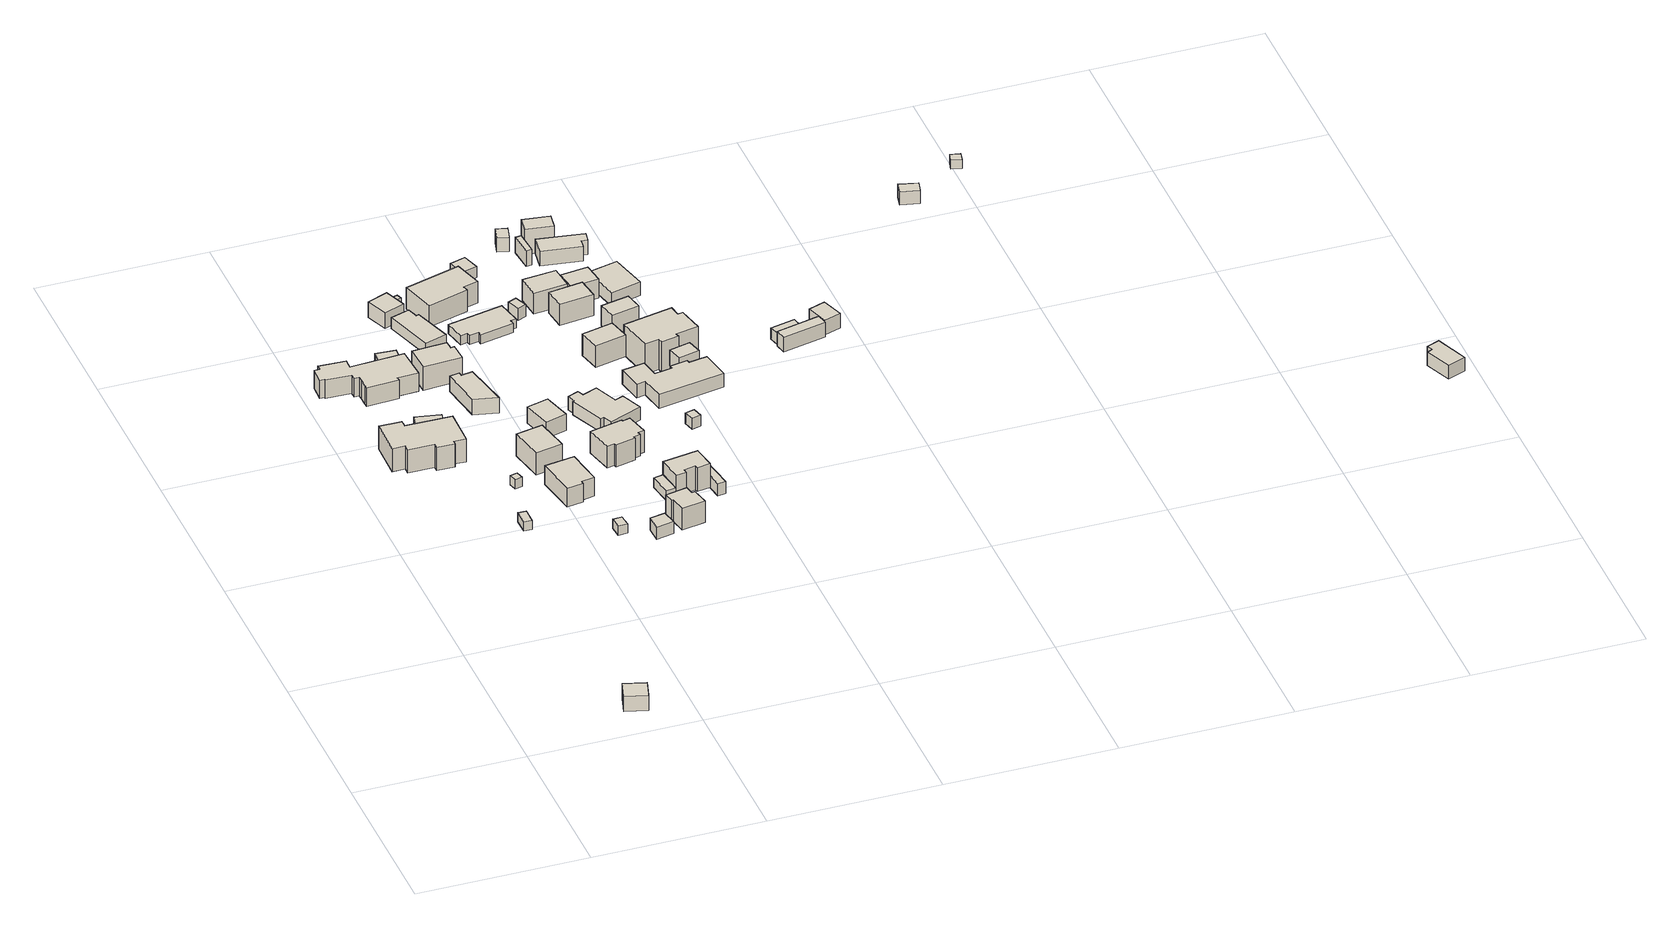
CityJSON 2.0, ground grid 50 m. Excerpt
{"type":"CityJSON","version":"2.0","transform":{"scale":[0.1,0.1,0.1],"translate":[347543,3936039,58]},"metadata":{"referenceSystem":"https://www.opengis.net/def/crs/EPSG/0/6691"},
"CityObjects":{
"building1":{"type":"Building","attributes":{"measuredHeight":5.2,"BuildingIDAttribute.prefecture":"14","BuildingIDAttribute.city":"14151","BuildingDetailAttribute.surveyYear":2015,"BuildingLandSlideRiskAttribute.description":"1","BuildingLandSlideRiskAttribute.areaType":"1"},"geometry":[{"type":"Solid","lod":"1","boundaries":[[[[0,1,2,3]],[[2,4,5,3]],[[1,6,4,2]],[[0,7,6,1]],[[3,5,7,0]],[[4,6,7,5]]]]}]},
"building2":{"type":"Building","attributes":{"usage":"411","measuredHeight":9.9,"storeysAboveGround":2,"BuildingIDAttribute.prefecture":"14","BuildingIDAttribute.city":"14151","BuildingDetailAttribute.totalFloorArea":397.51,"BuildingDetailAttribute.buildingFootprintArea":198.75,"BuildingDetailAttribute.buildingStructureType":"601","BuildingDetailAttribute.buildingStructureOrgType":"1","BuildingDetailAttribute.orgUsage":"10","BuildingDetailAttribute.surveyYear":2015},"geometry":[{"type":"Solid","lod":"1","boundaries":[[[[8,9,10,11,12,13,14,15,16,17,18,19]],[[18,20,21,19]],[[17,22,20,18]],[[16,23,22,17]],[[15,24,23,16]],[[14,25,24,15]],[[13,26,25,14]],[[12,27,26,13]],[[11,28,27,12]],[[10,29,28,11]],[[9,30,29,10]],[[8,31,30,9]],[[19,21,31,8]],[[20,22,23,24,25,26,27,28,29,30,31,21]]]]}]},
"building3":{"type":"Building","attributes":{"BuildingIDAttribute.prefecture":"14","BuildingIDAttribute.city":"14151","BuildingDetailAttribute.surveyYear":2015},"geometry":[{"type":"Solid","lod":"1","boundaries":[[[[32,33,34,35]],[[34,36,37,35]],[[33,38,36,34]],[[32,39,38,33]],[[35,37,39,32]],[[36,38,39,37]]]]}]},
"building4":{"type":"Building","attributes":{"usage":"411","measuredHeight":8.5,"storeysAboveGround":2,"BuildingIDAttribute.prefecture":"14","BuildingIDAttribute.city":"14151","BuildingDetailAttribute.totalFloorArea":384.78,"BuildingDetailAttribute.buildingFootprintArea":192.39,"BuildingDetailAttribute.buildingStructureType":"601","BuildingDetailAttribute.buildingStructureOrgType":"1","BuildingDetailAttribute.orgUsage":"10","BuildingDetailAttribute.surveyYear":2015},"geometry":[{"type":"Solid","lod":"1","boundaries":[[[[40,41,42,43,44,45,46,47,48,49,50,51,52,53,54,55,56,57]],[[56,58,59,57]],[[55,60,58,56]],[[54,61,60,55]],[[53,62,61,54]],[[52,63,62,53]],[[51,64,63,52]],[[50,65,64,51]],[[49,66,65,50]],[[48,67,66,49]],[[47,68,67,48]],[[46,69,68,47]],[[45,70,69,46]],[[44,71,70,45]],[[43,72,71,44]],[[42,73,72,43]],[[41,74,73,42]],[[40,75,74,41]],[[57,59,75,40]],[[58,60,61,62,63,64,65,66,67,68,69,70,71,72,73,74,75,59]]]]}]},
"building5":{"type":"Building","attributes":{"usage":"411","measuredHeight":4.8,"storeysAboveGround":1,"BuildingIDAttribute.prefecture":"14","BuildingIDAttribute.city":"14151","BuildingDetailAttribute.totalFloorArea":40.62,"BuildingDetailAttribute.buildingFootprintArea":40.62,"BuildingDetailAttribute.buildingStructureType":"601","BuildingDetailAttribute.buildingStructureOrgType":"1","BuildingDetailAttribute.orgUsage":"10","BuildingDetailAttribute.surveyYear":2015},"geometry":[{"type":"Solid","lod":"1","boundaries":[[[[76,77,78,79]],[[78,80,81,79]],[[77,82,80,78]],[[76,83,82,77]],[[79,81,83,76]],[[80,82,83,81]]]]}]},
"building6":{"type":"Building","attributes":{"BuildingIDAttribute.prefecture":"14","BuildingIDAttribute.city":"14151","BuildingDetailAttribute.surveyYear":2015},"geometry":[{"type":"Solid","lod":"1","boundaries":[[[[84,85,86,87]],[[86,88,89,87]],[[85,90,88,86]],[[84,91,90,85]],[[87,89,91,84]],[[88,90,91,89]]]]}]},
"building7":{"type":"Building","attributes":{"measuredHeight":4.9,"BuildingIDAttribute.prefecture":"14","BuildingIDAttribute.city":"14151","BuildingDetailAttribute.surveyYear":2015},"geometry":[{"type":"Solid","lod":"1","boundaries":[[[[92,93,94,95]],[[94,96,97,95]],[[93,98,96,94]],[[92,99,98,93]],[[95,97,99,92]],[[96,98,99,97]]]]}]},
"building8":{"type":"Building","attributes":{"BuildingIDAttribute.prefecture":"14","BuildingIDAttribute.city":"14151","BuildingDetailAttribute.surveyYear":2015,"BuildingLandSlideRiskAttribute.description":"1","BuildingLandSlideRiskAttribute.areaType":"1"},"geometry":[{"type":"Solid","lod":"1","boundaries":[[[[100,101,102,103]],[[102,104,105,103]],[[101,106,104,102]],[[100,107,106,101]],[[103,105,107,100]],[[104,106,107,105]]]]}]},
"building9":{"type":"Building","attributes":{"usage":"411","measuredHeight":6.9,"storeysAboveGround":2,"BuildingIDAttribute.prefecture":"14","BuildingIDAttribute.city":"14151","BuildingDetailAttribute.totalFloorArea":176.5,"BuildingDetailAttribute.buildingFootprintArea":88.25,"BuildingDetailAttribute.buildingStructureType":"601","BuildingDetailAttribute.buildingStructureOrgType":"1","BuildingDetailAttribute.orgUsage":"10","BuildingDetailAttribute.surveyYear":2015,"BuildingLandSlideRiskAttribute.description":"1","BuildingLandSlideRiskAttribute.areaType":"1"},"geometry":[{"type":"Solid","lod":"1","boundaries":[[[[108,109,110,111,112,113]],[[112,114,115,113]],[[111,116,114,112]],[[110,117,116,111]],[[109,118,117,110]],[[108,119,118,109]],[[113,115,119,108]],[[114,116,117,118,119,115]]]]}]},
"building10":{"type":"Building","attributes":{"usage":"411","measuredHeight":8.3,"storeysAboveGround":2,"BuildingIDAttribute.prefecture":"14","BuildingIDAttribute.city":"14151","BuildingDetailAttribute.totalFloorArea":160.67,"BuildingDetailAttribute.buildingFootprintArea":80.33,"BuildingDetailAttribute.buildingStructureType":"610","BuildingDetailAttribute.buildingStructureOrgType":"2","BuildingDetailAttribute.orgUsage":"10","BuildingDetailAttribute.surveyYear":2015},"geometry":[{"type":"Solid","lod":"1","boundaries":[[[[120,121,122,123]],[[122,124,125,123]],[[121,126,124,122]],[[120,127,126,121]],[[123,125,127,120]],[[124,126,127,125]]]]}]},
"building11":{"type":"Building","attributes":{"usage":"411","measuredHeight":8.8,"storeysAboveGround":2,"BuildingIDAttribute.prefecture":"14","BuildingIDAttribute.city":"14151","BuildingDetailAttribute.totalFloorArea":149.42,"BuildingDetailAttribute.buildingFootprintArea":74.71,"BuildingDetailAttribute.buildingStructureType":"601","BuildingDetailAttribute.buildingStructureOrgType":"1","BuildingDetailAttribute.orgUsage":"10","BuildingDetailAttribute.surveyYear":2015},"geometry":[{"type":"Solid","lod":"1","boundaries":[[[[128,129,130,131,132,133]],[[132,134,135,133]],[[131,136,134,132]],[[130,137,136,131]],[[129,138,137,130]],[[128,139,138,129]],[[133,135,139,128]],[[134,136,137,138,139,135]]]]}]},
"building12":{"type":"Building","attributes":{"usage":"411","measuredHeight":5.6,"storeysAboveGround":1,"BuildingIDAttribute.prefecture":"14","BuildingIDAttribute.city":"14151","BuildingDetailAttribute.totalFloorArea":71.62,"BuildingDetailAttribute.buildingFootprintArea":71.62,"BuildingDetailAttribute.buildingStructureType":"601","BuildingDetailAttribute.buildingStructureOrgType":"1","BuildingDetailAttribute.orgUsage":"10","BuildingDetailAttribute.surveyYear":2015},"geometry":[{"type":"Solid","lod":"1","boundaries":[[[[140,141,142,143,144,145]],[[144,146,147,145]],[[143,148,146,144]],[[142,149,148,143]],[[141,150,149,142]],[[140,151,150,141]],[[145,147,151,140]],[[146,148,149,150,151,147]]]]}]},
"building13":{"type":"Building","attributes":{"measuredHeight":4.6,"BuildingIDAttribute.prefecture":"14","BuildingIDAttribute.city":"14151","BuildingDetailAttribute.surveyYear":2015,"BuildingLandSlideRiskAttribute.description":"1","BuildingLandSlideRiskAttribute.areaType":"1"},"geometry":[{"type":"Solid","lod":"1","boundaries":[[[[152,153,154,155]],[[154,156,157,155]],[[153,158,156,154]],[[152,159,158,153]],[[155,157,159,152]],[[156,158,159,157]]]]}]},
"building14":{"type":"Building","attributes":{"usage":"411","measuredHeight":5.7,"storeysAboveGround":1,"BuildingIDAttribute.prefecture":"14","BuildingIDAttribute.city":"14151","BuildingDetailAttribute.totalFloorArea":45.18,"BuildingDetailAttribute.buildingFootprintArea":45.18,"BuildingDetailAttribute.buildingStructureType":"601","BuildingDetailAttribute.buildingStructureOrgType":"1","BuildingDetailAttribute.orgUsage":"10","BuildingDetailAttribute.surveyYear":2015,"BuildingRiverFloodingRiskAttribute.description":"1","BuildingRiverFloodingRiskAttribute.rankOrg":"1","BuildingRiverFloodingRiskAttribute.depth":0.09,"BuildingRiverFloodingRiskAttribute.adminType":"2","BuildingRiverFloodingRiskAttribute.scale":"2","BuildingRiverFloodingRiskAttribute.duration":0.25},"geometry":[{"type":"Solid","lod":"1","boundaries":[[[[160,161,162,163]],[[162,164,165,163]],[[161,166,164,162]],[[160,167,166,161]],[[163,165,167,160]],[[164,166,167,165]]]]}]},
"building15":{"type":"Building","attributes":{"usage":"411","measuredHeight":4.4,"storeysAboveGround":1,"BuildingIDAttribute.prefecture":"14","BuildingIDAttribute.city":"14151","BuildingDetailAttribute.totalFloorArea":100.39,"BuildingDetailAttribute.buildingFootprintArea":100.39,"BuildingDetailAttribute.buildingStructureType":"601","BuildingDetailAttribute.buildingStructureOrgType":"1","BuildingDetailAttribute.orgUsage":"10","BuildingDetailAttribute.surveyYear":2015,"BuildingRiverFloodingRiskAttribute.description":"1","BuildingRiverFloodingRiskAttribute.rankOrg":"1","BuildingRiverFloodingRiskAttribute.depth":0.37,"BuildingRiverFloodingRiskAttribute.adminType":"2","BuildingRiverFloodingRiskAttribute.scale":"2","BuildingRiverFloodingRiskAttribute.duration":0.25},"geometry":[{"type":"Solid","lod":"1","boundaries":[[[[168,169,170,171,172,173]],[[172,174,175,173]],[[171,176,174,172]],[[170,177,176,171]],[[169,178,177,170]],[[168,179,178,169]],[[173,175,179,168]],[[174,176,177,178,179,175]]]]}]},
"building16":{"type":"Building","attributes":{"usage":"411","measuredHeight":5.8,"storeysAboveGround":1,"BuildingIDAttribute.prefecture":"14","BuildingIDAttribute.city":"14151","BuildingDetailAttribute.totalFloorArea":58.7,"BuildingDetailAttribute.buildingFootprintArea":58.7,"BuildingDetailAttribute.buildingStructureType":"601","BuildingDetailAttribute.buildingStructureOrgType":"1","BuildingDetailAttribute.orgUsage":"10","BuildingDetailAttribute.surveyYear":2015},"geometry":[{"type":"Solid","lod":"1","boundaries":[[[[180,181,182,183]],[[182,184,185,183]],[[181,186,184,182]],[[180,187,186,181]],[[183,185,187,180]],[[184,186,187,185]]]]}]},
"building17":{"type":"Building","attributes":{"measuredHeight":3.8,"BuildingIDAttribute.prefecture":"14","BuildingIDAttribute.city":"14151","BuildingDetailAttribute.surveyYear":2015,"BuildingRiverFloodingRiskAttribute.description":"1","BuildingRiverFloodingRiskAttribute.rankOrg":"2","BuildingRiverFloodingRiskAttribute.depth":0.57,"BuildingRiverFloodingRiskAttribute.adminType":"2","BuildingRiverFloodingRiskAttribute.scale":"2","BuildingRiverFloodingRiskAttribute.duration":3.58},"geometry":[{"type":"Solid","lod":"1","boundaries":[[[[188,189,190,191]],[[190,192,193,191]],[[189,194,192,190]],[[188,195,194,189]],[[191,193,195,188]],[[192,194,195,193]]]]}]},
"building18":{"type":"Building","attributes":{"usage":"411","measuredHeight":8.1,"storeysAboveGround":1,"BuildingIDAttribute.prefecture":"14","BuildingIDAttribute.city":"14151","BuildingDetailAttribute.totalFloorArea":54.54,"BuildingDetailAttribute.buildingFootprintArea":54.54,"BuildingDetailAttribute.buildingStructureType":"601","BuildingDetailAttribute.buildingStructureOrgType":"1","BuildingDetailAttribute.orgUsage":"10","BuildingDetailAttribute.surveyYear":2015,"BuildingLandSlideRiskAttribute.description":"1","BuildingLandSlideRiskAttribute.areaType":"1"},"geometry":[{"type":"Solid","lod":"1","boundaries":[[[[196,197,198,199,200,201,202,203]],[[202,204,205,203]],[[201,206,204,202]],[[200,207,206,201]],[[199,208,207,200]],[[198,209,208,199]],[[197,210,209,198]],[[196,211,210,197]],[[203,205,211,196]],[[204,206,207,208,209,210,211,205]]]]}]},
"building19":{"type":"Building","attributes":{"measuredHeight":3.5,"BuildingIDAttribute.prefecture":"14","BuildingIDAttribute.city":"14151","BuildingDetailAttribute.surveyYear":2015,"BuildingLandSlideRiskAttribute.description":"1","BuildingLandSlideRiskAttribute.areaType":"1"},"geometry":[{"type":"Solid","lod":"1","boundaries":[[[[212,213,214,215]],[[214,216,217,215]],[[213,218,216,214]],[[212,219,218,213]],[[215,217,219,212]],[[216,218,219,217]]]]}]},
"building20":{"type":"Building","attributes":{"usage":"411","measuredHeight":8.1,"storeysAboveGround":2,"BuildingIDAttribute.prefecture":"14","BuildingIDAttribute.city":"14151","BuildingDetailAttribute.totalFloorArea":176.74,"BuildingDetailAttribute.buildingFootprintArea":88.37,"BuildingDetailAttribute.buildingStructureType":"601","BuildingDetailAttribute.buildingStructureOrgType":"1","BuildingDetailAttribute.orgUsage":"10","BuildingDetailAttribute.surveyYear":2015,"BuildingLandSlideRiskAttribute.description":"1","BuildingLandSlideRiskAttribute.areaType":"1"},"geometry":[{"type":"Solid","lod":"1","boundaries":[[[[220,221,222,223,224,225,226,227,228,229,230,231]],[[230,232,233,231]],[[229,234,232,230]],[[228,235,234,229]],[[227,236,235,228]],[[226,237,236,227]],[[225,238,237,226]],[[224,239,238,225]],[[223,240,239,224]],[[222,241,240,223]],[[221,242,241,222]],[[220,243,242,221]],[[231,233,243,220]],[[232,234,235,236,237,238,239,240,241,242,243,233]]]]}]},
"building21":{"type":"Building","attributes":{"usage":"411","measuredHeight":9,"storeysAboveGround":2,"BuildingIDAttribute.prefecture":"14","BuildingIDAttribute.city":"14151","BuildingDetailAttribute.totalFloorArea":122.44,"BuildingDetailAttribute.buildingFootprintArea":61.22,"BuildingDetailAttribute.buildingStructureType":"601","BuildingDetailAttribute.buildingStructureOrgType":"1","BuildingDetailAttribute.orgUsage":"10","BuildingDetailAttribute.surveyYear":2015,"BuildingLandSlideRiskAttribute.description":"1","BuildingLandSlideRiskAttribute.areaType":"1"},"geometry":[{"type":"Solid","lod":"1","boundaries":[[[[244,245,246,247,248,249,250,251,252,253,254]],[[253,255,256,254]],[[252,257,255,253]],[[251,258,257,252]],[[250,259,258,251]],[[249,260,259,250]],[[248,261,260,249]],[[247,262,261,248]],[[246,263,262,247]],[[245,264,263,246]],[[244,265,264,245]],[[254,256,265,244]],[[255,257,258,259,260,261,262,263,264,265,256]]]]}]},
"building22":{"type":"Building","attributes":{"usage":"411","measuredHeight":8.9,"storeysAboveGround":2,"BuildingIDAttribute.prefecture":"14","BuildingIDAttribute.city":"14151","BuildingDetailAttribute.totalFloorArea":288.72,"BuildingDetailAttribute.buildingFootprintArea":144.36,"BuildingDetailAttribute.buildingStructureType":"601","BuildingDetailAttribute.buildingStructureOrgType":"1","BuildingDetailAttribute.orgUsage":"10","BuildingDetailAttribute.surveyYear":2015,"BuildingRiverFloodingRiskAttribute.description":"1","BuildingRiverFloodingRiskAttribute.rankOrg":"1","BuildingRiverFloodingRiskAttribute.depth":0.36,"BuildingRiverFloodingRiskAttribute.adminType":"2","BuildingRiverFloodingRiskAttribute.scale":"2","BuildingRiverFloodingRiskAttribute.duration":0.25},"geometry":[{"type":"Solid","lod":"1","boundaries":[[[[266,267,268,269,270,271]],[[270,272,273,271]],[[269,274,272,270]],[[268,275,274,269]],[[267,276,275,268]],[[266,277,276,267]],[[271,273,277,266]],[[272,274,275,276,277,273]]]]}]},
"building23":{"type":"Building","attributes":{"usage":"411","storeysAboveGround":1,"BuildingIDAttribute.prefecture":"14","BuildingIDAttribute.city":"14151","BuildingDetailAttribute.totalFloorArea":133.92,"BuildingDetailAttribute.buildingFootprintArea":133.92,"BuildingDetailAttribute.buildingStructureType":"601","BuildingDetailAttribute.buildingStructureOrgType":"1","BuildingDetailAttribute.orgUsage":"10","BuildingDetailAttribute.surveyYear":2015,"BuildingRiverFloodingRiskAttribute.description":"1","BuildingRiverFloodingRiskAttribute.rankOrg":"2","BuildingRiverFloodingRiskAttribute.depth":1.11,"BuildingRiverFloodingRiskAttribute.adminType":"2","BuildingRiverFloodingRiskAttribute.scale":"2","BuildingRiverFloodingRiskAttribute.duration":3.92},"geometry":[{"type":"Solid","lod":"1","boundaries":[[[[278,279,280,281,282,283,284,285,286,287]],[[286,288,289,287]],[[285,290,288,286]],[[284,291,290,285]],[[283,292,291,284]],[[282,293,292,283]],[[281,294,293,282]],[[280,295,294,281]],[[279,296,295,280]],[[278,297,296,279]],[[287,289,297,278]],[[288,290,291,292,293,294,295,296,297,289]]]]}]},
"building24":{"type":"Building","attributes":{"usage":"411","measuredHeight":5.9,"storeysAboveGround":1,"BuildingIDAttribute.prefecture":"14","BuildingIDAttribute.city":"14151","BuildingDetailAttribute.totalFloorArea":151.54,"BuildingDetailAttribute.buildingFootprintArea":151.54,"BuildingDetailAttribute.buildingStructureType":"601","BuildingDetailAttribute.buildingStructureOrgType":"1","BuildingDetailAttribute.orgUsage":"10","BuildingDetailAttribute.surveyYear":2015,"BuildingRiverFloodingRiskAttribute.description":"1","BuildingRiverFloodingRiskAttribute.rankOrg":"1","BuildingRiverFloodingRiskAttribute.adminType":"2","BuildingRiverFloodingRiskAttribute.scale":"1","BuildingLandSlideRiskAttribute.description":"1","BuildingLandSlideRiskAttribute.areaType":"1"},"geometry":[{"type":"Solid","lod":"1","boundaries":[[[[298,299,300,301,302,303,304,305,306,307,308,309]],[[308,310,311,309]],[[307,312,310,308]],[[306,313,312,307]],[[305,314,313,306]],[[304,315,314,305]],[[303,316,315,304]],[[302,317,316,303]],[[301,318,317,302]],[[300,319,318,301]],[[299,320,319,300]],[[298,321,320,299]],[[309,311,321,298]],[[310,312,313,314,315,316,317,318,319,320,321,311]]]]}]},
"building25":{"type":"Building","attributes":{"usage":"411","measuredHeight":7,"storeysAboveGround":2,"BuildingIDAttribute.prefecture":"14","BuildingIDAttribute.city":"14151","BuildingDetailAttribute.totalFloorArea":43.26,"BuildingDetailAttribute.buildingFootprintArea":21.63,"BuildingDetailAttribute.buildingStructureType":"601","BuildingDetailAttribute.buildingStructureOrgType":"1","BuildingDetailAttribute.orgUsage":"10","BuildingDetailAttribute.surveyYear":2015,"BuildingRiverFloodingRiskAttribute.description":"1","BuildingRiverFloodingRiskAttribute.rankOrg":"1","BuildingRiverFloodingRiskAttribute.adminType":"2","BuildingRiverFloodingRiskAttribute.scale":"1","BuildingLandSlideRiskAttribute.description":"1","BuildingLandSlideRiskAttribute.areaType":"1"},"geometry":[{"type":"Solid","lod":"1","boundaries":[[[[322,323,324,325,326]],[[325,327,328,326]],[[324,329,327,325]],[[323,330,329,324]],[[322,331,330,323]],[[326,328,331,322]],[[327,329,330,331,328]]]]}]},
"building26":{"type":"Building","attributes":{"measuredHeight":4.5,"BuildingIDAttribute.prefecture":"14","BuildingIDAttribute.city":"14151","BuildingDetailAttribute.surveyYear":2015,"BuildingRiverFloodingRiskAttribute.description":"1","BuildingRiverFloodingRiskAttribute.rankOrg":"2","BuildingRiverFloodingRiskAttribute.depth":1,"BuildingRiverFloodingRiskAttribute.adminType":"2","BuildingRiverFloodingRiskAttribute.scale":"2","BuildingRiverFloodingRiskAttribute.duration":3.92},"geometry":[{"type":"Solid","lod":"1","boundaries":[[[[332,333,334,335]],[[334,336,337,335]],[[333,338,336,334]],[[332,339,338,333]],[[335,337,339,332]],[[336,338,339,337]]]]}]},
"building27":{"type":"Building","attributes":{"measuredHeight":4.3,"BuildingIDAttribute.prefecture":"14","BuildingIDAttribute.city":"14151","BuildingDetailAttribute.surveyYear":2015,"BuildingRiverFloodingRiskAttribute.description":"1","BuildingRiverFloodingRiskAttribute.rankOrg":"1","BuildingRiverFloodingRiskAttribute.adminType":"2","BuildingRiverFloodingRiskAttribute.scale":"1","BuildingRiverFloodingRiskAttribute.depth":1.52,"BuildingRiverFloodingRiskAttribute.duration":4.17},"geometry":[{"type":"Solid","lod":"1","boundaries":[[[[340,341,342,343]],[[342,344,345,343]],[[341,346,344,342]],[[340,347,346,341]],[[343,345,347,340]],[[344,346,347,345]]]]}]},
"building28":{"type":"Building","attributes":{"measuredHeight":8,"BuildingIDAttribute.prefecture":"14","BuildingIDAttribute.city":"14151","BuildingDetailAttribute.surveyYear":2015,"BuildingRiverFloodingRiskAttribute.description":"1","BuildingRiverFloodingRiskAttribute.rankOrg":"1","BuildingRiverFloodingRiskAttribute.adminType":"2","BuildingRiverFloodingRiskAttribute.scale":"1","BuildingLandSlideRiskAttribute.description":"1","BuildingLandSlideRiskAttribute.areaType":"1"},"geometry":[{"type":"Solid","lod":"1","boundaries":[[[[348,349,350,351]],[[350,352,353,351]],[[349,354,352,350]],[[348,355,354,349]],[[351,353,355,348]],[[352,354,355,353]]]]}]},
"building29":{"type":"Building","attributes":{"usage":"411","measuredHeight":8.4,"storeysAboveGround":2,"BuildingIDAttribute.prefecture":"14","BuildingIDAttribute.city":"14151","BuildingDetailAttribute.totalFloorArea":106.62,"BuildingDetailAttribute.buildingFootprintArea":53.31,"BuildingDetailAttribute.buildingStructureType":"601","BuildingDetailAttribute.buildingStructureOrgType":"1","BuildingDetailAttribute.orgUsage":"10","BuildingDetailAttribute.surveyYear":2015,"BuildingRiverFloodingRiskAttribute.description":"1","BuildingRiverFloodingRiskAttribute.rankOrg":"1","BuildingRiverFloodingRiskAttribute.depth":0.05,"BuildingRiverFloodingRiskAttribute.adminType":"2","BuildingRiverFloodingRiskAttribute.scale":"2"},"geometry":[{"type":"Solid","lod":"1","boundaries":[[[[356,357,358,359]],[[358,360,361,359]],[[357,362,360,358]],[[356,363,362,357]],[[359,361,363,356]],[[360,362,363,361]]]]}]},
"building30":{"type":"Building","attributes":{"usage":"441","measuredHeight":7.4,"storeysAboveGround":2,"BuildingIDAttribute.prefecture":"14","BuildingIDAttribute.city":"14151","BuildingDetailAttribute.totalFloorArea":120.07,"BuildingDetailAttribute.buildingFootprintArea":60.03,"BuildingDetailAttribute.buildingStructureType":"610","BuildingDetailAttribute.buildingStructureOrgType":"2","BuildingDetailAttribute.orgUsage":"172","BuildingDetailAttribute.surveyYear":2015,"BuildingRiverFloodingRiskAttribute.description":"1","BuildingRiverFloodingRiskAttribute.rankOrg":"2","BuildingRiverFloodingRiskAttribute.depth":1.65,"BuildingRiverFloodingRiskAttribute.adminType":"2","BuildingRiverFloodingRiskAttribute.scale":"2","BuildingRiverFloodingRiskAttribute.duration":3.92},"geometry":[{"type":"Solid","lod":"1","boundaries":[[[[364,365,366,367]],[[366,368,369,367]],[[365,370,368,366]],[[364,371,370,365]],[[367,369,371,364]],[[368,370,371,369]]]]}]},
"building31":{"type":"Building","attributes":{"usage":"411","measuredHeight":6.7,"storeysAboveGround":1,"BuildingIDAttribute.prefecture":"14","BuildingIDAttribute.city":"14151","BuildingDetailAttribute.totalFloorArea":193.97,"BuildingDetailAttribute.buildingFootprintArea":193.97,"BuildingDetailAttribute.buildingStructureType":"601","BuildingDetailAttribute.buildingStructureOrgType":"1","BuildingDetailAttribute.orgUsage":"10","BuildingDetailAttribute.surveyYear":2015,"BuildingRiverFloodingRiskAttribute.description":"1","BuildingRiverFloodingRiskAttribute.rankOrg":"1","BuildingRiverFloodingRiskAttribute.adminType":"2","BuildingRiverFloodingRiskAttribute.scale":"1","BuildingRiverFloodingRiskAttribute.duration":0.167,"BuildingLandSlideRiskAttribute.description":"1","BuildingLandSlideRiskAttribute.areaType":"1"},"geometry":[{"type":"Solid","lod":"1","boundaries":[[[[372,373,374,375,376,377,378,379,380,381,382,383]],[[382,384,385,383]],[[381,386,384,382]],[[380,387,386,381]],[[379,388,387,380]],[[378,389,388,379]],[[377,390,389,378]],[[376,391,390,377]],[[375,392,391,376]],[[374,393,392,375]],[[373,394,393,374]],[[372,395,394,373]],[[383,385,395,372]],[[384,386,387,388,389,390,391,392,393,394,395,385]]]]}]},
"building32":{"type":"Building","attributes":{"usage":"441","measuredHeight":7.3,"storeysAboveGround":2,"BuildingIDAttribute.prefecture":"14","BuildingIDAttribute.city":"14151","BuildingDetailAttribute.totalFloorArea":126.75,"BuildingDetailAttribute.buildingFootprintArea":63.38,"BuildingDetailAttribute.buildingStructureType":"610","BuildingDetailAttribute.buildingStructureOrgType":"2","BuildingDetailAttribute.orgUsage":"172","BuildingDetailAttribute.surveyYear":2015,"BuildingRiverFloodingRiskAttribute.description":"1","BuildingRiverFloodingRiskAttribute.rankOrg":"2","BuildingRiverFloodingRiskAttribute.depth":1.3,"BuildingRiverFloodingRiskAttribute.adminType":"2","BuildingRiverFloodingRiskAttribute.scale":"2","BuildingRiverFloodingRiskAttribute.duration":3.92},"geometry":[{"type":"Solid","lod":"1","boundaries":[[[[396,397,398,399]],[[398,400,401,399]],[[397,402,400,398]],[[396,403,402,397]],[[399,401,403,396]],[[400,402,403,401]]]]}]},
"building33":{"type":"Building","attributes":{"measuredHeight":6.6,"BuildingIDAttribute.prefecture":"14","BuildingIDAttribute.city":"14151","BuildingDetailAttribute.surveyYear":2015,"BuildingRiverFloodingRiskAttribute.description":"1","BuildingRiverFloodingRiskAttribute.rankOrg":"1","BuildingRiverFloodingRiskAttribute.adminType":"2","BuildingRiverFloodingRiskAttribute.scale":"1","BuildingRiverFloodingRiskAttribute.depth":3.26,"BuildingRiverFloodingRiskAttribute.duration":4.17},"geometry":[{"type":"Solid","lod":"1","boundaries":[[[[404,405,406,407]],[[406,408,409,407]],[[405,410,408,406]],[[404,411,410,405]],[[407,409,411,404]],[[408,410,411,409]]]]}]},
"building34":{"type":"Building","attributes":{"measuredHeight":5.5,"BuildingIDAttribute.prefecture":"14","BuildingIDAttribute.city":"14151","BuildingDetailAttribute.surveyYear":2015,"BuildingRiverFloodingRiskAttribute.description":"1","BuildingRiverFloodingRiskAttribute.rankOrg":"1","BuildingRiverFloodingRiskAttribute.adminType":"2","BuildingRiverFloodingRiskAttribute.scale":"1","BuildingRiverFloodingRiskAttribute.depth":2,"BuildingRiverFloodingRiskAttribute.duration":4.17},"geometry":[{"type":"Solid","lod":"1","boundaries":[[[[412,413,414,415]],[[414,416,417,415]],[[413,418,416,414]],[[412,419,418,413]],[[415,417,419,412]],[[416,418,419,417]]]]}]},
"building35":{"type":"Building","attributes":{"usage":"441","measuredHeight":6.8,"storeysAboveGround":2,"BuildingIDAttribute.prefecture":"14","BuildingIDAttribute.city":"14151","BuildingDetailAttribute.totalFloorArea":99.11,"BuildingDetailAttribute.buildingFootprintArea":49.55,"BuildingDetailAttribute.buildingStructureType":"610","BuildingDetailAttribute.buildingStructureOrgType":"2","BuildingDetailAttribute.orgUsage":"172","BuildingDetailAttribute.surveyYear":2015,"BuildingRiverFloodingRiskAttribute.description":"1","BuildingRiverFloodingRiskAttribute.rankOrg":"1","BuildingRiverFloodingRiskAttribute.adminType":"2","BuildingRiverFloodingRiskAttribute.scale":"1","BuildingRiverFloodingRiskAttribute.depth":1.82,"BuildingRiverFloodingRiskAttribute.duration":3.92},"geometry":[{"type":"Solid","lod":"1","boundaries":[[[[420,421,422,423]],[[422,424,425,423]],[[421,426,424,422]],[[420,427,426,421]],[[423,425,427,420]],[[424,426,427,425]]]]}]},
"building36":{"type":"Building","attributes":{"usage":"441","measuredHeight":7,"storeysAboveGround":2,"BuildingIDAttribute.prefecture":"14","BuildingIDAttribute.city":"14151","BuildingDetailAttribute.totalFloorArea":75.77,"BuildingDetailAttribute.buildingFootprintArea":37.88,"BuildingDetailAttribute.buildingStructureType":"601","BuildingDetailAttribute.buildingStructureOrgType":"1","BuildingDetailAttribute.orgUsage":"172","BuildingDetailAttribute.surveyYear":2015,"BuildingRiverFloodingRiskAttribute.description":"1","BuildingRiverFloodingRiskAttribute.rankOrg":"1","BuildingRiverFloodingRiskAttribute.adminType":"2","BuildingRiverFloodingRiskAttribute.scale":"1","BuildingRiverFloodingRiskAttribute.depth":1.14},"geometry":[{"type":"Solid","lod":"1","boundaries":[[[[428,429,430,431]],[[430,432,433,431]],[[429,434,432,430]],[[428,435,434,429]],[[431,433,435,428]],[[432,434,435,433]]]]}]},
"building37":{"type":"Building","attributes":{"usage":"411","measuredHeight":11.5,"storeysAboveGround":2,"BuildingIDAttribute.prefecture":"14","BuildingIDAttribute.city":"14151","BuildingDetailAttribute.totalFloorArea":306.43,"BuildingDetailAttribute.buildingFootprintArea":153.21,"BuildingDetailAttribute.buildingStructureType":"601","BuildingDetailAttribute.buildingStructureOrgType":"1","BuildingDetailAttribute.orgUsage":"10","BuildingDetailAttribute.surveyYear":2015,"BuildingRiverFloodingRiskAttribute.description":"1","BuildingRiverFloodingRiskAttribute.rankOrg":"1","BuildingRiverFloodingRiskAttribute.adminType":"2","BuildingRiverFloodingRiskAttribute.scale":"1","BuildingRiverFloodingRiskAttribute.depth":1.17,"BuildingLandSlideRiskAttribute.description":"1","BuildingLandSlideRiskAttribute.areaType":"1"},"geometry":[{"type":"Solid","lod":"1","boundaries":[[[[436,437,438,439,440,441,442,443,444,445]],[[444,446,447,445]],[[443,448,446,444]],[[442,449,448,443]],[[441,450,449,442]],[[440,451,450,441]],[[439,452,451,440]],[[438,453,452,439]],[[437,454,453,438]],[[436,455,454,437]],[[445,447,455,436]],[[446,448,449,450,451,452,453,454,455,447]]]]}]},
"building38":{"type":"Building","attributes":{"usage":"411","measuredHeight":5.6,"storeysAboveGround":2,"BuildingIDAttribute.prefecture":"14","BuildingIDAttribute.city":"14151","BuildingDetailAttribute.totalFloorArea":48.4,"BuildingDetailAttribute.buildingFootprintArea":24.2,"BuildingDetailAttribute.buildingStructureType":"601","BuildingDetailAttribute.buildingStructureOrgType":"1","BuildingDetailAttribute.orgUsage":"10","BuildingDetailAttribute.surveyYear":2015,"BuildingRiverFloodingRiskAttribute.description":"1","BuildingRiverFloodingRiskAttribute.rankOrg":"1","BuildingRiverFloodingRiskAttribute.adminType":"2","BuildingRiverFloodingRiskAttribute.scale":"1","BuildingRiverFloodingRiskAttribute.duration":0.167,"BuildingLandSlideRiskAttribute.description":"1","BuildingLandSlideRiskAttribute.areaType":"1"},"geometry":[{"type":"Solid","lod":"1","boundaries":[[[[456,457,458,459]],[[458,460,461,459]],[[457,462,460,458]],[[456,463,462,457]],[[459,461,463,456]],[[460,462,463,461]]]]}]},
"building39":{"type":"Building","attributes":{"usage":"421","measuredHeight":8.7,"storeysAboveGround":1,"BuildingIDAttribute.prefecture":"14","BuildingIDAttribute.city":"14151","BuildingDetailAttribute.totalFloorArea":32.18,"BuildingDetailAttribute.buildingFootprintArea":32.18,"BuildingDetailAttribute.buildingStructureType":"610","BuildingDetailAttribute.buildingStructureOrgType":"2","BuildingDetailAttribute.orgUsage":"120","BuildingDetailAttribute.surveyYear":2015,"BuildingRiverFloodingRiskAttribute.description":"1","BuildingRiverFloodingRiskAttribute.rankOrg":"1","BuildingRiverFloodingRiskAttribute.adminType":"2","BuildingRiverFloodingRiskAttribute.scale":"1","BuildingRiverFloodingRiskAttribute.depth":3.11,"BuildingRiverFloodingRiskAttribute.duration":4.17},"geometry":[{"type":"Solid","lod":"1","boundaries":[[[[464,465,466,467]],[[466,468,469,467]],[[465,470,468,466]],[[464,471,470,465]],[[467,469,471,464]],[[468,470,471,469]]]]}]},
"building40":{"type":"Building","attributes":{"usage":"401","measuredHeight":5.2,"storeysAboveGround":1,"BuildingIDAttribute.prefecture":"14","BuildingIDAttribute.city":"14151","BuildingDetailAttribute.totalFloorArea":76.89,"BuildingDetailAttribute.buildingFootprintArea":76.89,"BuildingDetailAttribute.buildingStructureType":"601","BuildingDetailAttribute.buildingStructureOrgType":"1","BuildingDetailAttribute.orgUsage":"61","BuildingDetailAttribute.surveyYear":2015,"BuildingRiverFloodingRiskAttribute.description":"1","BuildingRiverFloodingRiskAttribute.rankOrg":"1","BuildingRiverFloodingRiskAttribute.adminType":"2","BuildingRiverFloodingRiskAttribute.scale":"1","BuildingRiverFloodingRiskAttribute.depth":2.1,"BuildingRiverFloodingRiskAttribute.duration":4.17},"geometry":[{"type":"Solid","lod":"1","boundaries":[[[[472,473,474,475,476,477]],[[476,478,479,477]],[[475,480,478,476]],[[474,481,480,475]],[[473,482,481,474]],[[472,483,482,473]],[[477,479,483,472]],[[478,480,481,482,483,479]]]]}]},
"building41":{"type":"Building","attributes":{"usage":"441","measuredHeight":5.3,"storeysAboveGround":1,"BuildingIDAttribute.prefecture":"14","BuildingIDAttribute.city":"14151","BuildingDetailAttribute.totalFloorArea":106.1,"BuildingDetailAttribute.buildingFootprintArea":106.1,"BuildingDetailAttribute.buildingStructureType":"601","BuildingDetailAttribute.buildingStructureOrgType":"1","BuildingDetailAttribute.orgUsage":"172","BuildingDetailAttribute.surveyYear":2015,"BuildingRiverFloodingRiskAttribute.description":"1","BuildingRiverFloodingRiskAttribute.rankOrg":"1","BuildingRiverFloodingRiskAttribute.adminType":"2","BuildingRiverFloodingRiskAttribute.scale":"1","BuildingRiverFloodingRiskAttribute.depth":2.17,"BuildingRiverFloodingRiskAttribute.duration":3.92},"geometry":[{"type":"Solid","lod":"1","boundaries":[[[[484,485,486,487]],[[486,488,489,487]],[[485,490,488,486]],[[484,491,490,485]],[[487,489,491,484]],[[488,490,491,489]]]]}]},
"building42":{"type":"Building","attributes":{"usage":"402","measuredHeight":4.1,"storeysAboveGround":1,"BuildingIDAttribute.prefecture":"14","BuildingIDAttribute.city":"14151","BuildingDetailAttribute.totalFloorArea":21.57,"BuildingDetailAttribute.buildingFootprintArea":21.57,"BuildingDetailAttribute.buildingStructureType":"601","BuildingDetailAttribute.buildingStructureOrgType":"1","BuildingDetailAttribute.orgUsage":"71","BuildingDetailAttribute.surveyYear":2015,"BuildingRiverFloodingRiskAttribute.description":"1","BuildingRiverFloodingRiskAttribute.rankOrg":"1","BuildingRiverFloodingRiskAttribute.adminType":"2","BuildingRiverFloodingRiskAttribute.scale":"1","BuildingRiverFloodingRiskAttribute.depth":2.38,"BuildingRiverFloodingRiskAttribute.duration":4.25},"geometry":[{"type":"Solid","lod":"1","boundaries":[[[[492,493,494,495]],[[494,496,497,495]],[[493,498,496,494]],[[492,499,498,493]],[[495,497,499,492]],[[496,498,499,497]]]]}]},
"building43":{"type":"Building","attributes":{"usage":"402","measuredHeight":5,"storeysAboveGround":1,"BuildingIDAttribute.prefecture":"14","BuildingIDAttribute.city":"14151","BuildingDetailAttribute.totalFloorArea":44.78,"BuildingDetailAttribute.buildingFootprintArea":44.78,"BuildingDetailAttribute.buildingStructureType":"601","BuildingDetailAttribute.buildingStructureOrgType":"1","BuildingDetailAttribute.orgUsage":"71","BuildingDetailAttribute.surveyYear":2015,"BuildingRiverFloodingRiskAttribute.description":"1","BuildingRiverFloodingRiskAttribute.rankOrg":"1","BuildingRiverFloodingRiskAttribute.adminType":"2","BuildingRiverFloodingRiskAttribute.scale":"1","BuildingRiverFloodingRiskAttribute.depth":2.42,"BuildingRiverFloodingRiskAttribute.duration":4.25},"geometry":[{"type":"Solid","lod":"1","boundaries":[[[[500,501,502,503,504]],[[503,505,506,504]],[[502,507,505,503]],[[501,508,507,502]],[[500,509,508,501]],[[504,506,509,500]],[[505,507,508,509,506]]]]}]},
"building44":{"type":"Building","attributes":{"usage":"402","measuredHeight":5.2,"storeysAboveGround":1,"BuildingIDAttribute.prefecture":"14","BuildingIDAttribute.city":"14151","BuildingDetailAttribute.totalFloorArea":35.51,"BuildingDetailAttribute.buildingFootprintArea":35.51,"BuildingDetailAttribute.buildingStructureType":"601","BuildingDetailAttribute.buildingStructureOrgType":"1","BuildingDetailAttribute.orgUsage":"71","BuildingDetailAttribute.surveyYear":2015,"BuildingRiverFloodingRiskAttribute.description":"1","BuildingRiverFloodingRiskAttribute.rankOrg":"1","BuildingRiverFloodingRiskAttribute.adminType":"2","BuildingRiverFloodingRiskAttribute.scale":"1","BuildingRiverFloodingRiskAttribute.duration":1.67,"BuildingRiverFloodingRiskAttribute.depth":3.02},"geometry":[{"type":"Solid","lod":"1","boundaries":[[[[510,511,512,513]],[[512,514,515,513]],[[511,516,514,512]],[[510,517,516,511]],[[513,515,517,510]],[[514,516,517,515]]]]}]},
"building45":{"type":"Building","attributes":{"usage":"451","measuredHeight":4.7,"storeysAboveGround":1,"BuildingIDAttribute.prefecture":"14","BuildingIDAttribute.city":"14151","BuildingDetailAttribute.totalFloorArea":20.38,"BuildingDetailAttribute.buildingFootprintArea":20.38,"BuildingDetailAttribute.buildingStructureType":"601","BuildingDetailAttribute.buildingStructureOrgType":"1","BuildingDetailAttribute.orgUsage":"200","BuildingDetailAttribute.surveyYear":2015,"BuildingRiverFloodingRiskAttribute.description":"1","BuildingRiverFloodingRiskAttribute.rankOrg":"1","BuildingRiverFloodingRiskAttribute.adminType":"2","BuildingRiverFloodingRiskAttribute.scale":"1","BuildingRiverFloodingRiskAttribute.depth":2.31,"BuildingRiverFloodingRiskAttribute.duration":4.25},"geometry":[{"type":"Solid","lod":"1","boundaries":[[[[518,519,520,521]],[[520,522,523,521]],[[519,524,522,520]],[[518,525,524,519]],[[521,523,525,518]],[[522,524,525,523]]]]}]},
"building46":{"type":"Building","attributes":{"BuildingIDAttribute.prefecture":"14","BuildingIDAttribute.city":"14151","BuildingDetailAttribute.surveyYear":2015,"BuildingRiverFloodingRiskAttribute.description":"1","BuildingRiverFloodingRiskAttribute.rankOrg":"1","BuildingRiverFloodingRiskAttribute.adminType":"2","BuildingRiverFloodingRiskAttribute.scale":"1"},"geometry":[{"type":"Solid","lod":"1","boundaries":[[[[526,527,528,529]],[[528,530,531,529]],[[527,532,530,528]],[[526,533,532,527]],[[529,531,533,526]],[[530,532,533,531]]]]}]},
"building47":{"type":"Building","attributes":{"usage":"421","measuredHeight":4.8,"storeysAboveGround":1,"BuildingIDAttribute.prefecture":"14","BuildingIDAttribute.city":"14151","BuildingDetailAttribute.totalFloorArea":57.37,"BuildingDetailAttribute.buildingFootprintArea":57.37,"BuildingDetailAttribute.buildingStructureType":"601","BuildingDetailAttribute.buildingStructureOrgType":"1","BuildingDetailAttribute.orgUsage":"120","BuildingDetailAttribute.surveyYear":2015},"geometry":[{"type":"Solid","lod":"1","boundaries":[[[[534,535,536,537,538,539]],[[538,540,541,539]],[[537,542,540,538]],[[536,543,542,537]],[[535,544,543,536]],[[534,545,544,535]],[[539,541,545,534]],[[540,542,543,544,545,541]]]]}]}
},
"vertices":[
[347,7,71],[284,26,71],[300,84,71],[364,65,71],[300,84,120],[364,65,120],[284,26,120],[347,7,120],
[179,1209,103],[179,1223,103],[103,1225,103],[103,1244,103],[65,1244,103],[67,1355,103],[133,1354,103],[133,1334,103],[269,1332,103],[267,1220,103],[232,1221,103],[231,1208,103],[232,1221,178],[231,1208,178],[267,1220,178],[269,1332,178],[133,1334,178],[133,1354,178],[67,1355,178],[65,1244,178],[103,1244,178],[103,1225,178],[179,1223,178],[179,1209,178],
[328,915,99],[327,868,99],[304,869,99],[304,915,99],[304,869,129],[304,915,129],[327,868,129],[328,915,129],
[110,1583,91],[109,1610,91],[108,1623,91],[94,1622,91],[93,1639,91],[19,1642,91],[19,1646,91],[5,1646,91],[7,1695,91],[22,1695,91],[22,1710,91],[102,1707,91],[101,1678,91],[260,1687,91],[265,1589,91],[204,1586,91],[205,1575,91],[111,1570,91],[205,1575,151],[111,1570,151],[204,1586,151],[265,1589,151],[260,1687,151],[101,1678,151],[102,1707,151],[22,1710,151],[22,1695,151],[7,1695,151],[5,1646,151],[19,1646,151],[19,1642,151],[93,1639,151],[94,1622,151],[108,1623,151],[109,1610,151],[110,1583,151],
[178,1363,96],[188,1415,96],[263,1400,96],[253,1348,96],[263,1400,140],[253,1348,140],[188,1415,140],[178,1363,140],
[365,1091,99],[371,1067,99],[349,1061,99],[343,1085,99],[349,1061,129],[343,1085,129],[371,1067,129],[365,1091,129],
[194,1699,88],[197,1744,88],[256,1740,88],[253,1695,88],[256,1740,128],[253,1695,128],[197,1744,128],[194,1699,128],
[535,809,93],[562,811,93],[565,775,93],[538,773,93],[565,775,123],[538,773,123],[562,811,123],[535,809,123],
[435,1066,91],[523,1080,91],[541,969,91],[502,963,91],[503,954,91],[455,946,91],[503,954,152],[455,946,152],[502,963,152],[541,969,152],[523,1080,152],[435,1066,152],
[408,1216,91],[487,1232,91],[508,1131,91],[428,1115,91],[508,1131,163],[428,1115,163],[487,1232,163],[408,1216,163],
[275,1672,89],[377,1678,89],[379,1652,89],[390,1653,89],[393,1598,89],[279,1591,89],[393,1598,165],[279,1591,165],[390,1653,165],[379,1652,165],[377,1678,165],[275,1672,165],
[374,1571,87],[376,1559,87],[409,1564,87],[435,1426,87],[365,1442,87],[345,1566,87],[365,1442,137],[345,1566,137],[435,1426,137],[409,1564,137],[376,1559,137],[374,1571,137],
[684,742,84],[632,732,84],[631,779,84],[675,787,84],[631,779,124],[675,787,124],[632,732,124],[684,742,124],
[277,2019,46],[338,2042,46],[363,1978,46],[302,1954,46],[363,1978,97],[302,1954,97],[338,2042,97],[277,2019,97],
[310,1929,61],[366,1947,61],[376,1915,61],[384,1918,61],[421,1804,61],[356,1784,61],[421,1804,97],[356,1784,97],[384,1918,97],[376,1915,97],[366,1947,97],[310,1929,97],
[491,1360,84],[555,1377,84],[578,1293,84],[514,1275,84],[578,1293,137],[514,1275,137],[555,1377,137],[491,1360,137],
[346,2036,46],[368,2042,46],[373,2026,46],[351,2020,46],[373,2026,82],[351,2020,82],[368,2042,82],[346,2036,82],
[761,814,83],[771,816,83],[782,765,83],[712,751,83],[703,797,83],[698,796,83],[692,827,83],[756,840,83],[692,827,153],[756,840,153],[698,796,153],[703,797,153],[712,751,153],[782,765,153],[771,816,153],[761,814,153],
[746,896,86],[717,892,86],[706,961,86],[735,966,86],[706,961,117],[735,966,117],[717,892,117],[746,896,117],
[643,1095,84],[621,1090,84],[602,1171,84],[699,1193,84],[700,1188,84],[723,1194,84],[739,1126,84],[721,1122,84],[723,1113,84],[703,1108,84],[705,1101,84],[645,1087,84],[705,1101,155],[645,1087,155],[703,1108,155],[723,1113,155],[721,1122,155],[739,1126,155],[723,1194,155],[700,1188,155],[699,1193,155],[602,1171,155],[621,1090,155],[643,1095,155],
[840,984,81],[840,983,81],[851,915,81],[811,909,81],[809,918,81],[775,912,81],[777,899,81],[746,894,81],[746,896,81],[735,966,81],[735,967,81],[735,966,159],[735,967,159],[746,896,159],[746,894,159],[777,899,159],[775,912,159],[809,918,159],[811,909,159],[851,915,159],[840,983,159],[840,984,159],
[385,2018,48],[550,2065,48],[575,1980,48],[531,1968,48],[535,1953,48],[414,1918,48],[535,1953,118],[414,1918,118],[531,1968,118],[575,1980,118],[550,2065,118],[385,2018,118],
[512,1801,55],[485,1795,55],[482,1806,55],[462,1801,55],[449,1863,55],[613,1897,55],[628,1826,55],[611,1823,55],[614,1809,55],[514,1788,55],[614,1809,85],[514,1788,85],[611,1823,85],[628,1826,85],[613,1897,85],[449,1863,85],[462,1801,85],[482,1806,85],[485,1795,85],[512,1801,85],
[673,1260,82],[663,1256,82],[620,1358,82],[625,1360,82],[616,1384,82],[649,1398,82],[657,1379,82],[701,1397,82],[730,1327,82],[755,1337,82],[781,1274,82],[684,1233,82],[781,1274,125],[684,1233,125],[755,1337,125],[730,1327,125],[701,1397,125],[657,1379,125],[649,1398,125],[616,1384,125],[625,1360,125],[620,1358,125],[663,1256,125],[673,1260,125],
[851,915,80],[840,983,80],[863,986,80],[880,876,80],[857,872,80],[880,876,120],[857,872,120],[863,986,120],[840,983,120],[851,915,120],
[635,1907,46],[660,1917,46],[675,1880,46],[650,1870,46],[675,1880,85],[650,1870,85],[660,1917,85],[635,1907,85],
[556,2146,36],[603,2160,36],[618,2109,36],[571,2095,36],[618,2109,72],[571,2095,72],[603,2160,72],[556,2146,72],
[892,1225,76],[919,1232,76],[927,1201,76],[900,1194,76],[927,1201,111],[900,1194,111],[919,1232,111],[892,1225,111],
[751,1645,55],[843,1666,55],[858,1601,55],[766,1580,55],[858,1601,126],[766,1580,126],[843,1666,126],[751,1645,126],
[696,1966,37],[795,1976,37],[802,1905,37],[703,1895,37],[802,1905,105],[703,1895,105],[795,1976,105],[696,1966,105],
[839,1393,71],[812,1388,71],[799,1463,71],[865,1475,71],[875,1419,71],[928,1428,71],[926,1438,71],[977,1447,71],[979,1437,71],[1033,1446,71],[1049,1357,71],[852,1322,71],[1049,1357,116],[852,1322,116],[1033,1446,116],[979,1437,116],[977,1447,116],[926,1438,116],[928,1428,116],[875,1419,116],[865,1475,116],[799,1463,116],[812,1388,116],[839,1393,116],
[741,1882,40],[841,1896,40],[850,1831,40],[749,1818,40],[850,1831,108],[749,1818,108],[841,1896,108],[741,1882,108],
[715,2221,22],[726,2263,22],[759,2254,22],[748,2212,22],[759,2254,68],[748,2212,68],[726,2263,68],[715,2221,68],
[773,2188,33],[778,2117,33],[761,2116,33],[756,2186,33],[761,2116,84],[756,2186,84],[778,2117,84],[773,2188,84],
[892,1908,36],[810,1898,36],[802,1961,36],[884,1971,36],[802,1961,98],[884,1971,98],[810,1898,98],[892,1908,98],
[855,1784,37],[938,1801,37],[949,1749,37],[867,1731,37],[949,1749,102],[867,1731,102],[938,1801,102],[855,1784,102],
[1047,1555,40],[980,1541,40],[983,1530,40],[931,1519,40],[928,1534,40],[886,1525,40],[864,1631,40],[1010,1661,40],[1016,1628,40],[1031,1631,40],[1016,1628,139],[1031,1631,139],[1010,1661,139],[864,1631,139],[886,1525,139],[928,1534,139],[931,1519,139],[983,1530,139],[980,1541,139],[1047,1555,139],
[953,1518,59],[1015,1533,59],[1026,1489,59],[964,1474,59],[1026,1489,109],[964,1474,109],[1015,1533,109],[953,1518,109],
[781,2183,23],[788,2230,23],[868,2219,23],[861,2172,23],[868,2219,105],[861,2172,105],[788,2230,105],[781,2183,105],
[797,2110,30],[806,2169,30],[942,2148,30],[937,2117,30],[919,2120,30],[915,2092,30],[919,2120,77],[915,2092,77],[937,2117,77],[942,2148,77],[806,2169,77],[797,2110,77],
[887,1977,33],[976,1998,33],[1003,1886,33],[914,1864,33],[1003,1886,77],[914,1864,77],[976,1998,77],[887,1977,77],
[1267,1590,22],[1339,1606,22],[1345,1577,22],[1274,1561,22],[1345,1577,59],[1274,1561,59],[1339,1606,59],[1267,1590,59],
[1274,1561,17],[1345,1577,17],[1403,1590,17],[1410,1557,17],[1281,1528,17],[1410,1557,65],[1281,1528,65],[1403,1590,65],[1345,1577,65],[1274,1561,65],
[1391,1634,14],[1441,1651,14],[1463,1587,14],[1413,1570,14],[1463,1587,62],[1413,1570,62],[1441,1651,62],[1391,1634,62],
[1804,2065,19],[1812,2101,19],[1867,2088,19],[1859,2053,19],[1867,2088,62],[1859,2053,62],[1812,2101,62],[1804,2065,62],
[2018,2175,34],[2012,2149,34],[1983,2156,34],[1989,2182,34],[1983,2156,64],[1989,2182,64],[2012,2149,64],[2018,2175,64],
[2882,897,8],[2898,904,8],[2891,922,8],[2929,937,8],[2968,840,8],[2914,818,8],[2968,840,52],[2914,818,52],[2929,937,52],[2891,922,52],[2898,904,52],[2882,897,52]
]}
